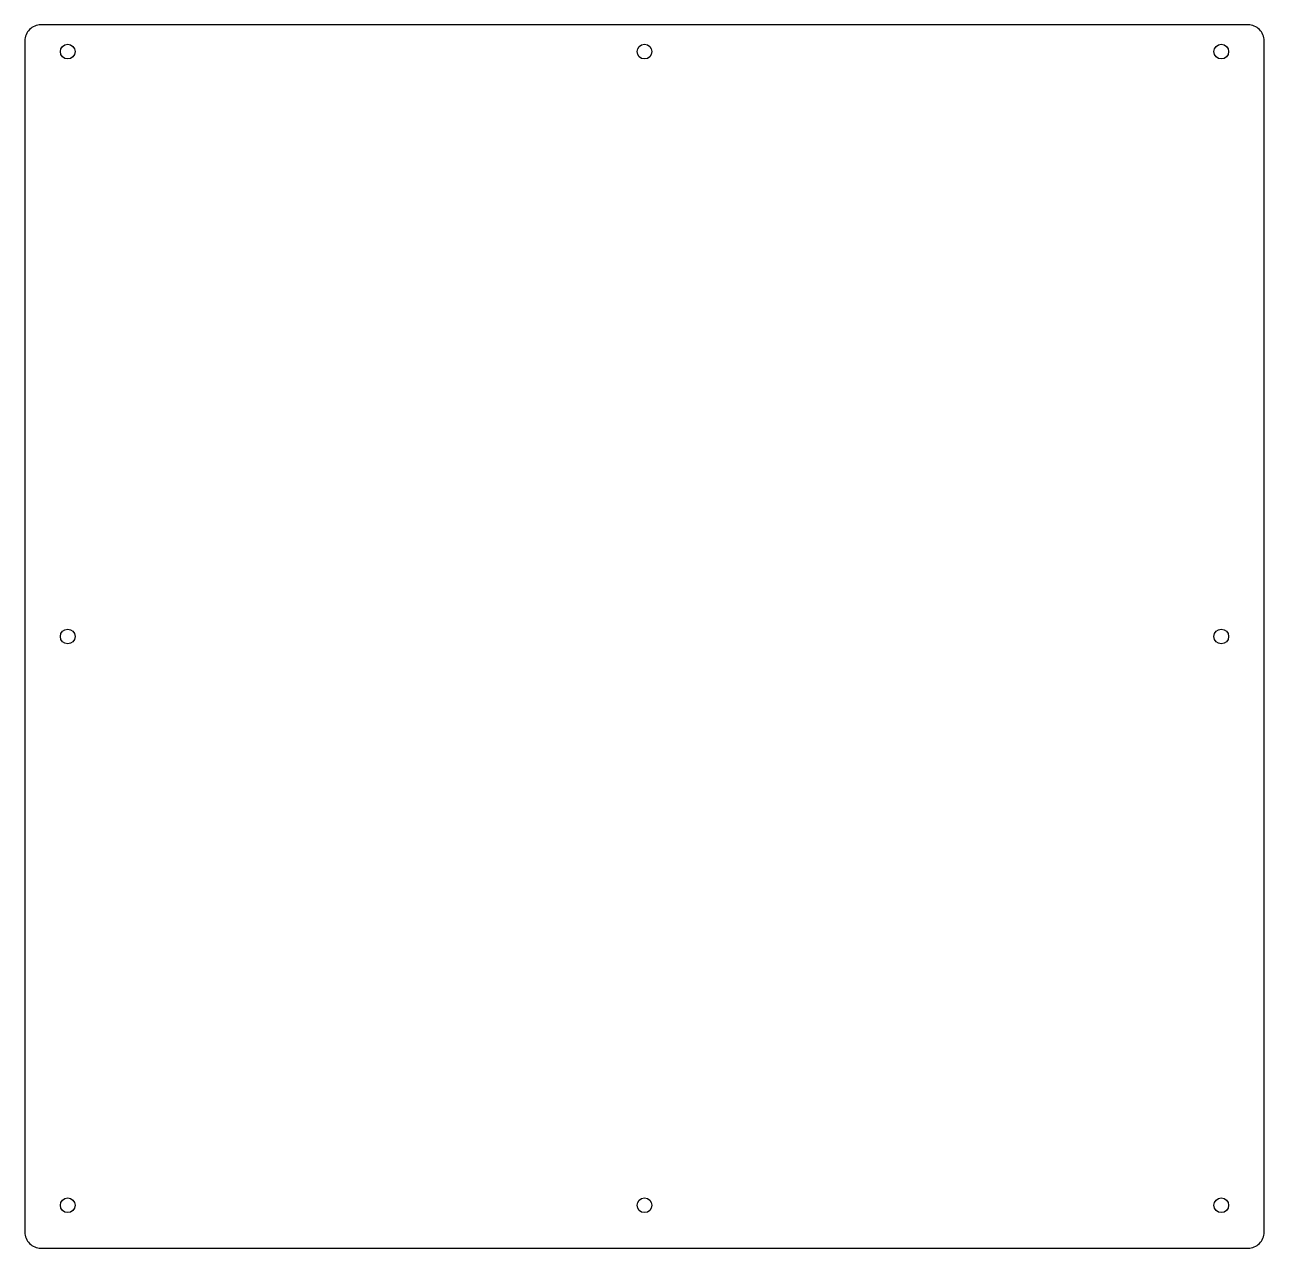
# Model space of a CAD drawing. Header units: millimetres. Extents: x -231 to 231, y -231 to 225.
import ezdxf

# ---------------------------------------------------------------- set-up
doc = ezdxf.new("R2010")
doc.units = ezdxf.units.MM
doc.layers.get('0').update_dxf_attribs({"linetype": 'CONTINUOUS'})

msp = doc.modelspace()

# ---------------------------------------------------------------- linework, layer by layer
msp.add_lwpolyline([(225, -231, 0.414214), (231, -225), (231, 219, 0.414214), (225, 225), (-225, 225, 0.414214), (-231, 219), (-231, -225, 0.414214), (-225, -231)], format="xyb", close=True)
for centre in [(-215, 215), (0, 215), (215, 215), (-215, -3), (215, -3), (-215, -215), (0, -215), (215, -215)]:
    msp.add_circle(centre, 2.75)

doc.saveas('drawing.dxf')
